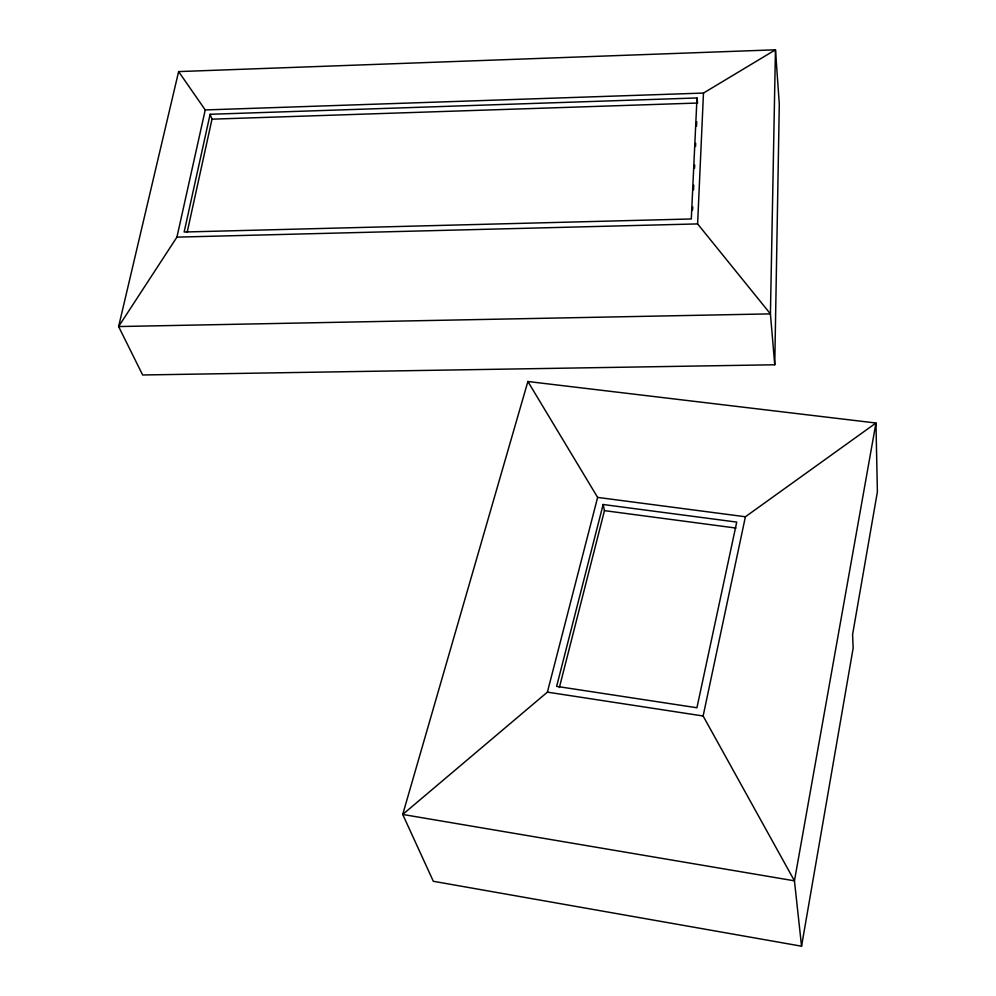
<?xml version="1.0" encoding="UTF-8"?>
<svg xmlns="http://www.w3.org/2000/svg" width="996" height="996" viewBox="0 0 996 996"><rect width="100%" height="100%" fill="white"/><g stroke="black" fill="none" stroke-linecap="round" stroke-linejoin="round"><path stroke-width="1.49" d="M774.751 364.773L779.295 104.02L775.461 49.8L178.62 71.588L118.611 326.551L142.64 374.982L774.751 364.773L770.418 313.877L775.461 49.8L703.475 93.064L205.238 109.934L178.62 71.588M205.238 109.934L176.927 237.135L118.611 326.551L770.418 313.877L697.611 223.913L703.475 93.064M696.988 97.957L691.299 218.971L184.148 232.018L210.106 114.291L696.988 97.957L697.573 103.036L211.999 119.171L210.106 114.291M692.581 209.982L692.73 206.882M693.527 189.825L693.739 185.181M694.536 168.137L694.685 165.037M695.544 146.437L695.694 143.337M696.49 126.28L696.702 121.637M801.556 946.2L853.161 648.047L852.588 634.502L877.389 491.862L875.957 423.014L527.88 381.505L402.72 814.454L433.335 881.286L801.556 946.2L794.447 880.825L875.957 423.014L745.406 516.762L703.126 716L794.447 880.825L402.72 814.454L547.389 692.133L597.625 497.402L527.88 381.505M187.173 232.242L211.999 119.171M559.379 687.514L604.46 510.637L603.14 504.511L736.729 522.103L696.926 707.758L556.627 686.369L603.14 504.511M176.927 237.135L697.611 223.913M597.625 497.402L745.406 516.762M604.46 510.637L735.957 528.054M547.389 692.133L703.126 716"/></g></svg>
